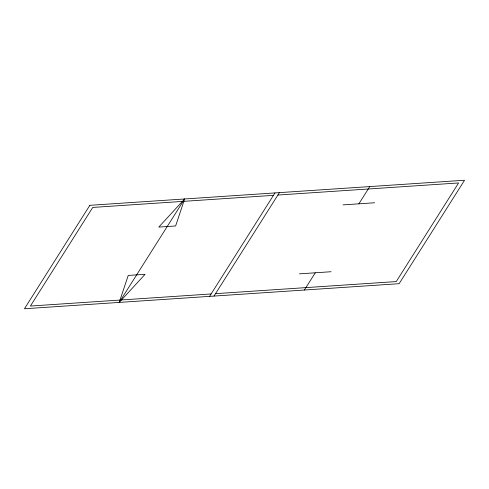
<?xml version="1.0" encoding="UTF-8"?>
<svg xmlns="http://www.w3.org/2000/svg" width="489" height="489" viewBox="0 0 489 489"><rect width="100%" height="100%" fill="white"/><g stroke="black" fill="none" stroke-linecap="round" stroke-linejoin="round"><path stroke-width="0.73" d="M119.23 302.416L128.234 275.429L145.062 274.305L119.23 302.416L184.634 198.968L175.63 225.961L158.797 227.085L184.634 198.968M209.585 296.371L274.989 192.923M214.011 296.077L279.415 192.629M304.366 290.032L315.271 272.789M358.871 203.827L369.77 186.584M273.461 195.337L92.751 207.428L30.397 306.047L211.114 293.956M277.886 195.044L458.603 182.953L396.249 281.572L215.539 293.663M343.07 204.885L374.666 202.77M299.47 273.846L331.065 271.731M89.854 205.313L24.45 308.755L399.146 283.687L464.55 180.245L89.854 205.313"/></g></svg>
